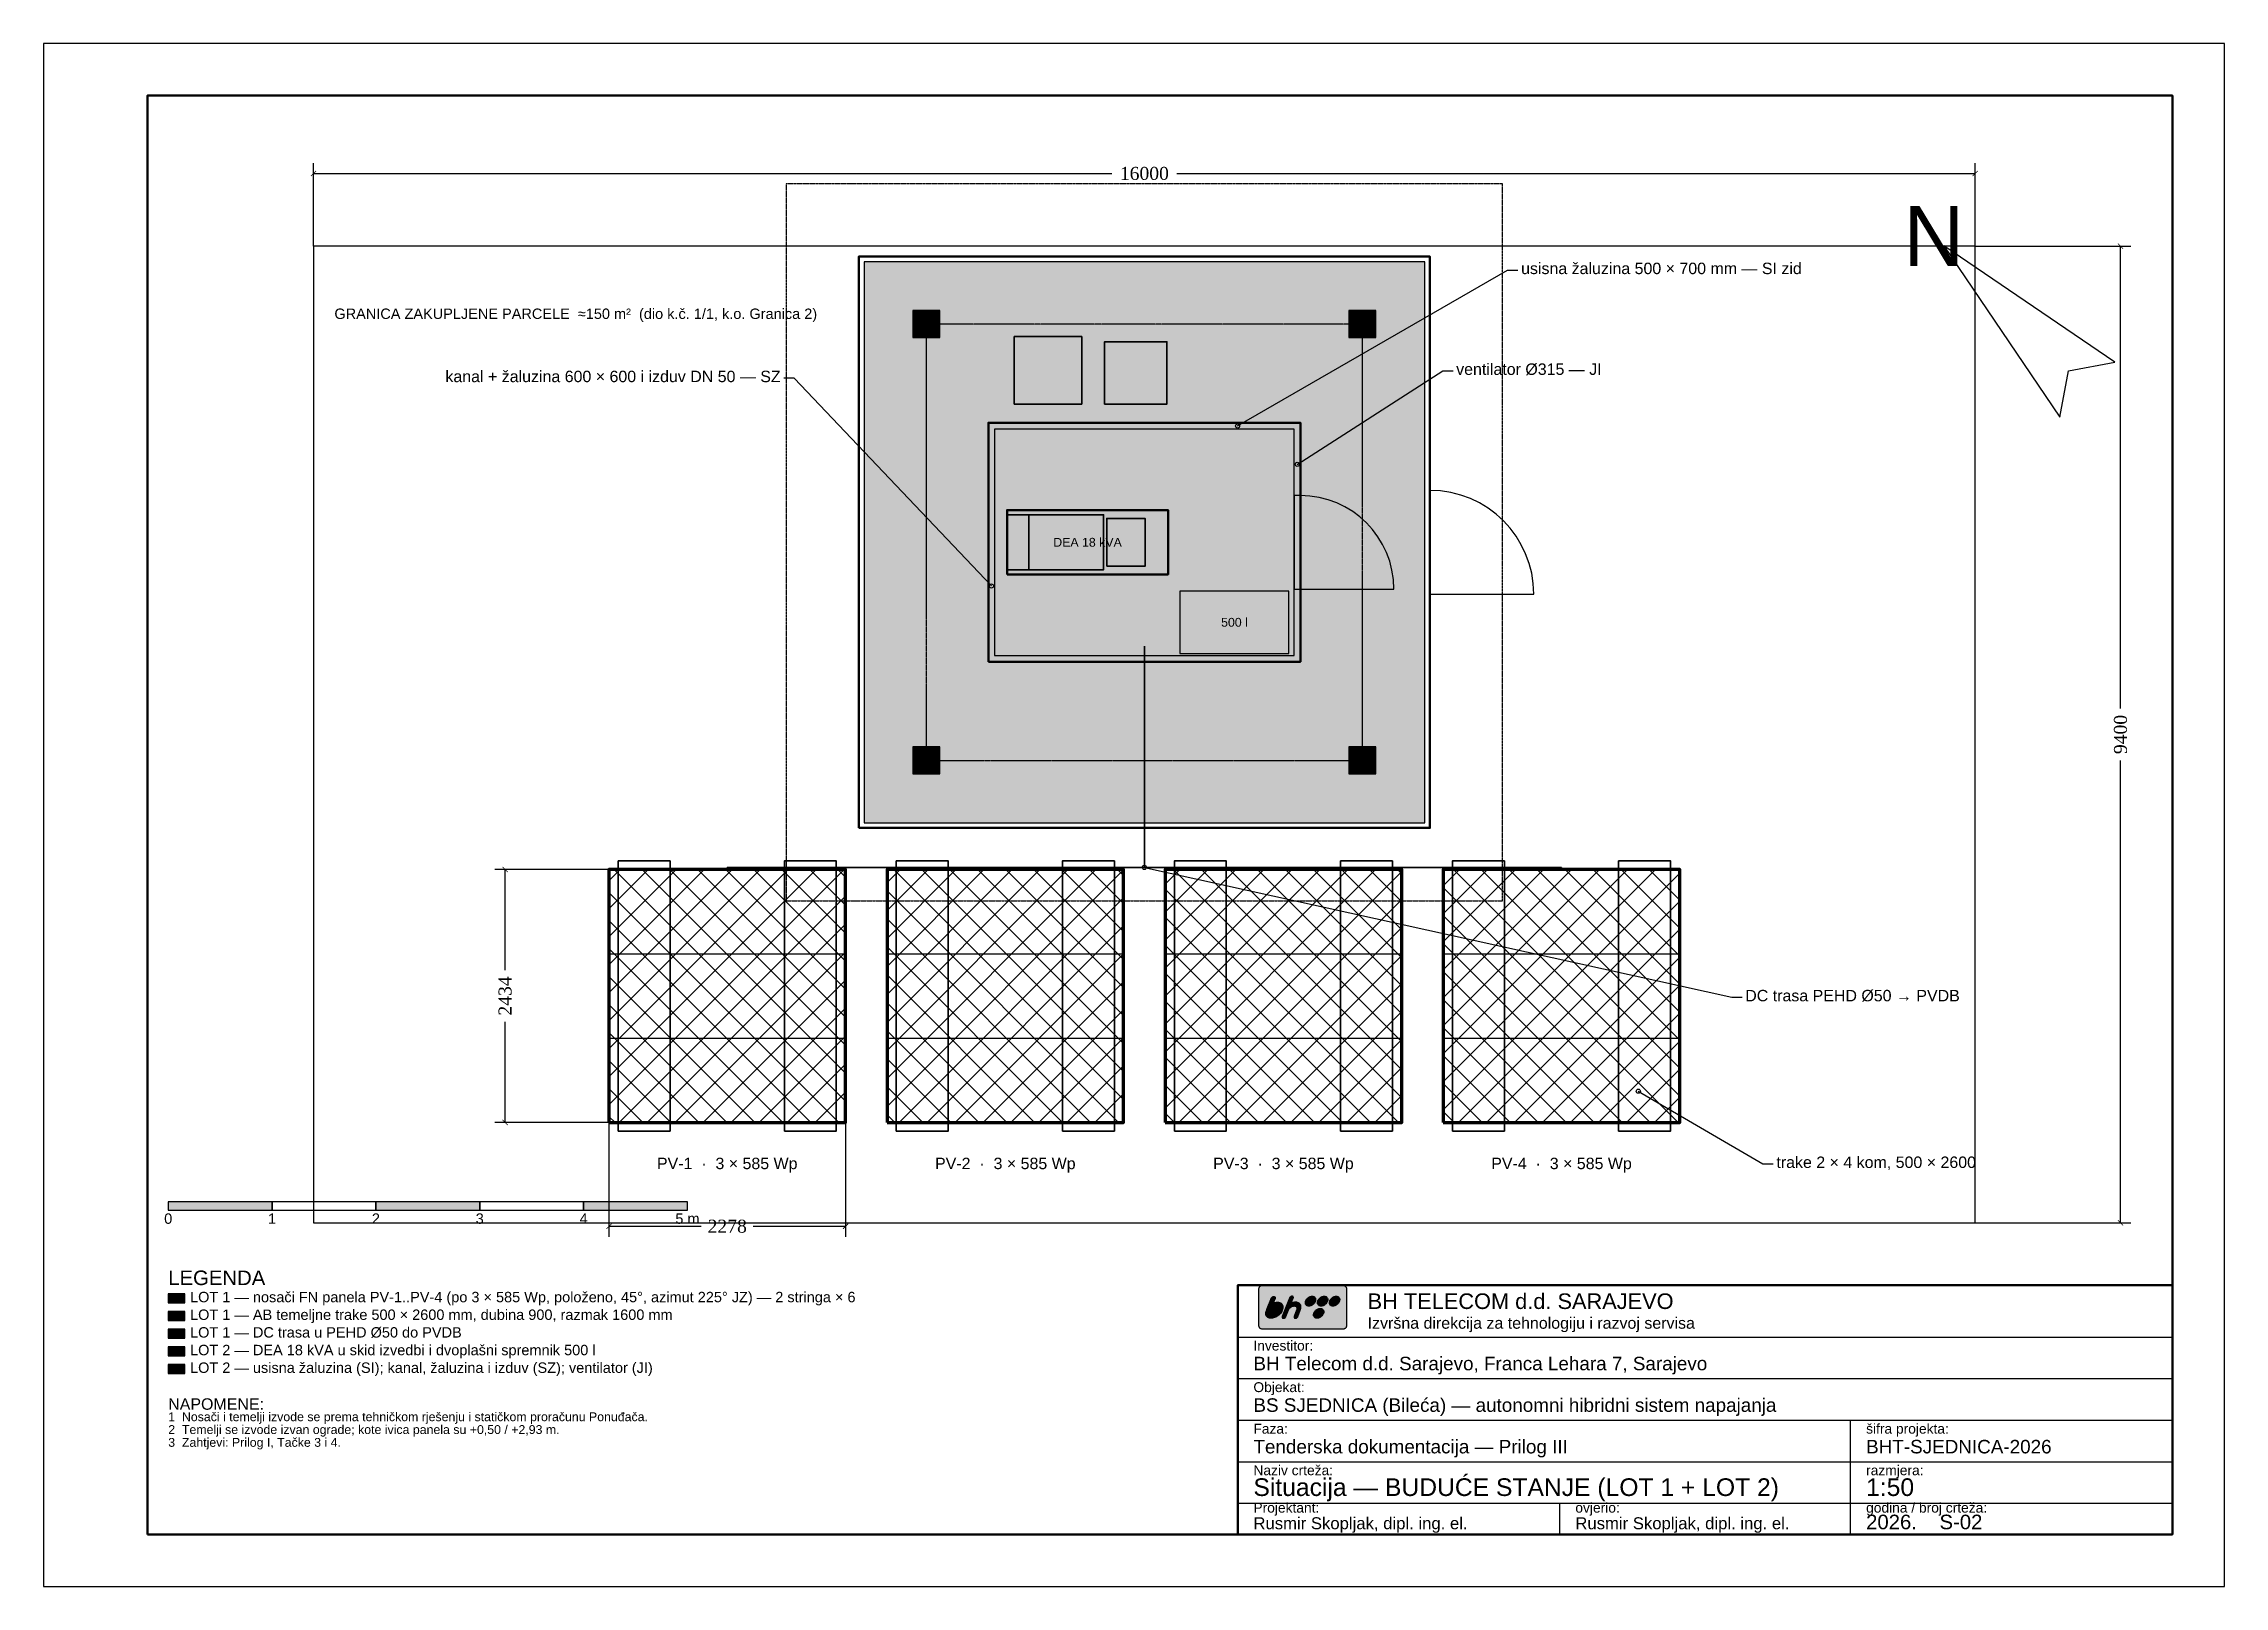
# Model space of a CAD drawing. Header units: millimetres. Extents: x 0 to 21000, y 0 to 14850.
import ezdxf
from ezdxf.enums import TextEntityAlignment as Align

# ---------------------------------------------------------------- set-up
doc = ezdxf.new("R2010")
doc.units = ezdxf.units.MM
doc.linetypes.add('CENTER', pattern=[5.08, 3.175, -0.635, 0.635, -0.635])
doc.linetypes.add('DASHED', pattern=[1.524, 1.27, -0.254])
for name, color, linetype in [('Agregat', 30, 'Continuous'), ('Izvod', 253, 'Continuous'), ('Kabal', 7, 'Continuous'), ('Konstrukcija', 5, 'Continuous'), ('Kote', 7, 'Continuous'), ('Legenda', 7, 'Continuous'), ('Novi1', 30, 'Continuous'), ('Objekat', 6, 'Continuous'), ('Ograda', 8, 'Continuous'), ('Okvir', 3, 'Continuous'), ('Orijentacija', 1, 'Continuous'), ('Osovina', 6, 'CENTER'), ('Panel', 110, 'Continuous'), ('Sakriveno', 15, 'Continuous'), ('Tekst', 253, 'Continuous'), ('Temelj', 32, 'Continuous'), ('Uzemljenje', 2, 'DASHED'), ('Ventilacija', 4, 'Continuous')]:
    doc.layers.add(name, color=color, linetype=linetype)
doc.styles.add('20', font='arial.ttf')
doc.styles.get("Standard").update_dxf_attribs({"font": 'times.ttf'})
doc.dimstyles.new('M 50', dxfattribs={"dimscale": 50, "dimtxt": 2.5, "dimasz": 1, "dimexe": 2, "dimexo": 0, "dimtad": 1, "dimdec": 0, "dimtxsty": 'Standard', "dimblk": 'ARCHTICK', "dimcen": 2.5, "dimazin": 3, "dimtfac": 1, "dimtmove": 0, "dimatfit": 3, "dimarcsym": 0})

# ---------------------------------------------------------------- blocks, each defined once
blk = doc.blocks.new('_ARCHTICK')
at = {"color": 0, "linetype": 'ByBlock', "const_width": 0.15}
blk.add_lwpolyline([(-0.5, -0.5), (0.5, 0.5)], dxfattribs=at)
blk = doc.blocks.new('*D3')
for p, q in [((5444, 4466), (5444, 3366)), ((7722, 4466), (7722, 3366)), ((5444, 3466), (6333, 3466)), ((6833, 3466), (7722, 3466))]:
    blk.add_line(p, q)
at = {"layer": 'Defpoints'}
for p in [(5444, 4466), (7722, 4466), (5444, 3466)]:
    blk.add_point(p, dxfattribs=at)
at = {"layer": 'Kote', "xscale": 50, "yscale": 50, "rotation": 180}
blk.add_blockref('_ARCHTICK', (5444, 3466), dxfattribs=at)
at = {"layer": 'Kote', "xscale": 50, "yscale": 50}
blk.add_blockref('_ARCHTICK', (7722, 3466), dxfattribs=at)
at = {"layer": 'Kote', "insert": (6583, 3466), "char_height": 125, "attachment_point": 5}
blk.add_mtext('2278', dxfattribs=at)
blk = doc.blocks.new('*D4')
for p, q in [((5444, 6900), (4344, 6900)), ((4444, 5933), (4444, 6900)), ((4444, 4466), (4444, 5433)), ((5444, 4466), (4344, 4466))]:
    blk.add_line(p, q)
at = {"layer": 'Defpoints'}
for p in [(5444, 6900), (4444, 4466), (5444, 4466)]:
    blk.add_point(p, dxfattribs=at)
at = {"layer": 'Kote', "xscale": 50, "yscale": 50}
for p, rotation in [((4444, 6900), 90), ((4444, 4466), 270)]:
    blk.add_blockref('_ARCHTICK', p, dxfattribs=dict(at, rotation=rotation))
at = {"layer": 'Kote', "insert": (4444, 5683), "char_height": 125, "attachment_point": 5, "rotation": 90}
blk.add_mtext('2434', dxfattribs=at)
blk = doc.blocks.new('*D5')
for p, q in [((2600, 12900), (2600, 13700)), ((18600, 12900), (18600, 13700)), ((2600, 13600), (10287.5, 13600)), ((10912.5, 13600), (18600, 13600))]:
    blk.add_line(p, q)
at = {"layer": 'Defpoints'}
for p in [(2600, 13600), (2600, 12900), (18600, 12900)]:
    blk.add_point(p, dxfattribs=at)
at = {"layer": 'Kote', "xscale": 50, "yscale": 50, "rotation": 180}
blk.add_blockref('_ARCHTICK', (2600, 13600), dxfattribs=at)
at = {"layer": 'Kote', "xscale": 50, "yscale": 50}
blk.add_blockref('_ARCHTICK', (18600, 13600), dxfattribs=at)
at = {"layer": 'Kote', "insert": (10600, 13600), "char_height": 125, "attachment_point": 5}
blk.add_mtext('16000', dxfattribs=at)
blk = doc.blocks.new('*D6')
for p, q in [((18600, 12900), (20100, 12900)), ((20000, 8450), (20000, 12900)), ((20000, 3500), (20000, 7950)), ((18600, 3500), (20100, 3500))]:
    blk.add_line(p, q)
at = {"layer": 'Defpoints'}
for p in [(18600, 12900), (18600, 3500), (20000, 3500)]:
    blk.add_point(p, dxfattribs=at)
at = {"layer": 'Kote', "xscale": 50, "yscale": 50}
for p, rotation in [((20000, 12900), 90), ((20000, 3500), 270)]:
    blk.add_blockref('_ARCHTICK', p, dxfattribs=dict(at, rotation=rotation))
at = {"layer": 'Kote', "insert": (20000, 8200), "char_height": 125, "attachment_point": 5, "rotation": 90}
blk.add_mtext('9400', dxfattribs=at)

msp = doc.modelspace()

# ---------------------------------------------------------------- hatches: boundary and pattern name
at = {"layer": 'Konstrukcija'}
for points in [[(8370, 12020), (8630, 12020), (8630, 12280), (8370, 12280)], [(12570, 12020), (12830, 12020), (12830, 12280), (12570, 12280)], [(8370, 7820), (8630, 7820), (8630, 8080), (8370, 8080)], [(12570, 7820), (12830, 7820), (12830, 8080), (12570, 8080)]]:
    msp.add_hatch(color=5, dxfattribs=at).paths.add_polyline_path(points)
at = {"layer": 'Legenda'}
for color, points in [(110, [(1200, 2730), (1360, 2730), (1360, 2815), (1200, 2815)]), (32, [(1200, 2560), (1360, 2560), (1360, 2645), (1200, 2645)]), (2, [(1200, 2390), (1360, 2390), (1360, 2475), (1200, 2475)]), (30, [(1200, 2220), (1360, 2220), (1360, 2305), (1200, 2305)]), (4, [(1200, 2050), (1360, 2050), (1360, 2135), (1200, 2135)])]:
    msp.add_hatch(color=color, dxfattribs=at).paths.add_polyline_path(points)
at = {"layer": 'Novi1'}
for points in [[(9347.5, 11380), (9997.5, 11380), (9997.5, 12030), (9347.5, 12030)], [(10217.5, 11380), (10817.5, 11380), (10817.5, 11980), (10217.5, 11980)]]:
    msp.add_hatch(color=30, dxfattribs=at).paths.add_polyline_path(points)
at = {"layer": 'Objekat'}
for color, points in [(254, [(7900, 7350), (13300, 7350), (13300, 12750), (7900, 12750)]), (8, [(9097.5, 11140), (12102.5, 11140), (12102.5, 11200), (9097.5, 11200)]), (8, [(9097.5, 8960), (9157.5, 8960), (9157.5, 11140), (9097.5, 11140)]), (8, [(12042.5, 8960), (12102.5, 8960), (12102.5, 11140), (12042.5, 11140)]), (8, [(9097.5, 8900), (12102.5, 8900), (12102.5, 8960), (9097.5, 8960)])]:
    msp.add_hatch(color=color, dxfattribs=at).paths.add_polyline_path(points)
at = {"layer": 'Okvir'}
for color, points in [(7, [(1200, 3620), (2200, 3620), (2200, 3700), (1200, 3700)]), (7, [(3200, 3620), (4200, 3620), (4200, 3700), (3200, 3700)]), (7, [(5200, 3620), (6200, 3620), (6200, 3700), (5200, 3700)]), (30, [(11730.4, 2480), (12519.6, 2480), (12523.7, 2480.3), (12527.6, 2481.2), (12531.4, 2482.6), (12534.9, 2484.5), (12538.1, 2486.9), (12541.1, 2489.7), (12543.6, 2492.9), (12545.8, 2496.4), (12547.6, 2500.2), (12548.9, 2504.3), (12549.7, 2508.6), (12550, 2513.1), (12550, 2860.3), (12549.7, 2864.8), (12548.9, 2869.1), (12547.6, 2873.2), (12545.8, 2877), (12543.6, 2880.5), (12541.1, 2883.7), (12538.1, 2886.5), (12534.9, 2888.9), (12531.4, 2890.8), (12527.6, 2892.2), (12523.7, 2893.1), (12519.6, 2893.4), (11730.4, 2893.4), (11726.3, 2893.1), (11722.4, 2892.2), (11718.6, 2890.8), (11715.1, 2888.9), (11711.9, 2886.5), (11708.9, 2883.7), (11706.4, 2880.5), (11704.2, 2877), (11702.4, 2873.2), (11701.1, 2869.1), (11700.3, 2864.8), (11700, 2860.3), (11700, 2513.1), (11700.3, 2508.6), (11701.1, 2504.3), (11702.4, 2500.2), (11704.2, 2496.4), (11706.4, 2492.9), (11708.9, 2489.7), (11711.9, 2486.9), (11715.1, 2484.5), (11718.6, 2482.6), (11722.4, 2481.2), (11726.3, 2480.3)]), (7, [(11927.2, 2658.1), (11922.3, 2647.2), (11916.4, 2636.9), (11909.6, 2627.2), (11901.9, 2618.2), (11893.6, 2610.1), (11884.5, 2602.8), (11874.9, 2596.4), (11864.8, 2591), (11854.3, 2586.7), (11843.5, 2583.5), (11832.4, 2581.6), (11821.1, 2580.9), (11815.4, 2581.1), (11810.1, 2581.5), (11805, 2582.3), (11800.3, 2583.4), (11796, 2584.8), (11791.9, 2586.5), (11788.2, 2588.4), (11784.8, 2590.7), (11781.7, 2593.3), (11778.9, 2596.1), (11776.4, 2599.3), (11774.2, 2602.7), (11772.1, 2607.6), (11770.5, 2612.4), (11769.6, 2617.4), (11769.2, 2622.4), (11769.3, 2627.5), (11769.8, 2632.7), (11770.7, 2638), (11772, 2643.4), (11773.6, 2648.9), (11775.5, 2654.6), (11777.6, 2660.3), (11779.8, 2666.2), (11779.8, 2666.2), (11779.8, 2666.2), (11779.8, 2666.2), (11779.8, 2666.3), (11779.8, 2666.3), (11779.8, 2666.4), (11779.8, 2666.5), (11779.9, 2666.5), (11779.9, 2666.6), (11780, 2666.7), (11780, 2666.8), (11780.1, 2666.8), (11782.7, 2673.7), (11817.5, 2761.2), (11821.4, 2772), (11822.1, 2773.4), (11822.8, 2774.8), (11823.6, 2776.1), (11824.4, 2777.3), (11825.2, 2778.5), (11826.1, 2779.7), (11827.1, 2780.7), (11828.1, 2781.8), (11829.2, 2782.8), (11830.4, 2783.8), (11831.6, 2784.7), (11832.8, 2785.6), (11833.9, 2786.3), (11835, 2787), (11836.1, 2787.6), (11837.2, 2788.1), (11838.4, 2788.6), (11839.6, 2789), (11840.8, 2789.4), (11842, 2789.7), (11843.2, 2789.9), (11844.4, 2790.1), (11845.6, 2790.2), (11846.8, 2790.2), (11848, 2790.2), (11849.2, 2790.1), (11850.3, 2789.9), (11851.3, 2789.6), (11852.3, 2789.3), (11853.3, 2789), (11854.2, 2788.5), (11855, 2788), (11855.7, 2787.4), (11856.4, 2786.8), (11857, 2786.1), (11857.6, 2785.3), (11858.1, 2784.5), (11858.5, 2783.6), (11858.8, 2782.7), (11859.1, 2781.7), (11859.2, 2780.7), (11859.3, 2779.6), (11859.3, 2778.5), (11859.2, 2777.3), (11859, 2776.1), (11858.7, 2774.8), (11858.3, 2773.4), (11857.9, 2772), (11853.7, 2761.5), (11853.7, 2761.5), (11853.7, 2761.5), (11853.7, 2761.5), (11853.7, 2761.5), (11853.7, 2761.5), (11853.7, 2761.5), (11853.7, 2761.5), (11853.7, 2761.4), (11853.7, 2761.4), (11853.7, 2761.4), (11853.7, 2761.3), (11853.7, 2761.2), (11838.7, 2724.1), (11842.2, 2725.8), (11845.7, 2727.3), (11849.3, 2728.7), (11852.9, 2730), (11856.5, 2731.2), (11860.1, 2732.2), (11863.8, 2733.1), (11867.4, 2733.8), (11871.1, 2734.4), (11874.8, 2734.8), (11878.6, 2735.1), (11882.3, 2735.2), (11892.7, 2734.5), (11902.1, 2732.5), (11910.3, 2729.2), (11917.3, 2724.8), (11923.1, 2719.3), (11927.7, 2712.9), (11931, 2705.5), (11933, 2697.3), (11933.6, 2688.4), (11932.9, 2678.8), (11930.8, 2668.7)]), (7, [(12056.1, 2735.2), (12052.4, 2735.1), (12048.8, 2734.8), (12045.1, 2734.4), (12041.5, 2733.8), (12037.9, 2733.1), (12034.2, 2732.2), (12030.7, 2731.2), (12027.1, 2730), (12023.6, 2728.7), (12020, 2727.3), (12016.6, 2725.8), (12013.1, 2724.1), (12017, 2734.5), (12033, 2774.2), (12033.5, 2775.6), (12033.9, 2776.9), (12034.3, 2778.2), (12034.5, 2779.4), (12034.6, 2780.6), (12034.7, 2781.8), (12034.6, 2782.9), (12034.4, 2783.9), (12034.1, 2784.9), (12033.7, 2785.9), (12033.3, 2786.7), (12032.7, 2787.6), (12032.1, 2788.4), (12031.5, 2789.1), (12030.8, 2789.7), (12030.1, 2790.3), (12029.3, 2790.8), (12028.4, 2791.2), (12027.4, 2791.6), (12026.4, 2791.9), (12025.4, 2792.2), (12024.3, 2792.3), (12023.1, 2792.4), (12021.9, 2792.5), (12020.7, 2792.4), (12019.5, 2792.3), (12018.3, 2792.2), (12017.1, 2791.9), (12016, 2791.6), (12014.8, 2791.3), (12013.6, 2790.9), (12012.5, 2790.4), (12011.3, 2789.9), (12010.2, 2789.3), (12009.1, 2788.6), (12007.9, 2787.9), (12006.7, 2787), (12005.5, 2786), (12004.3, 2785), (12003.2, 2784), (12002.2, 2782.9), (12001.3, 2781.8), (12000.4, 2780.6), (11999.6, 2779.4), (11998.8, 2778.2), (11998.1, 2776.9), (11997.5, 2775.6), (11996.9, 2774.2), (11927.5, 2598.8), (11927, 2597.5), (11926.6, 2596.1), (11926.3, 2594.9), (11926.1, 2593.6), (11926, 2592.4), (11926, 2591.3), (11926.1, 2590.2), (11926.3, 2589.2), (11926.5, 2588.2), (11926.9, 2587.2), (11927.3, 2586.3), (11927.9, 2585.5), (11928.5, 2584.8), (11929.1, 2584.1), (11929.8, 2583.5), (11930.6, 2583), (11931.4, 2582.5), (11932.3, 2582.1), (11933.2, 2581.7), (11934.2, 2581.4), (11935.2, 2581.2), (11936.3, 2581.1), (11937.4, 2581), (11938.6, 2580.9), (11939.8, 2581), (11940.9, 2581.1), (11942.1, 2581.2), (11943.3, 2581.4), (11944.5, 2581.7), (11945.8, 2582.1), (11947, 2582.5), (11948.2, 2583), (11949.4, 2583.5), (11950.6, 2584.1), (11951.8, 2584.8), (11952.9, 2585.5), (11954.1, 2586.3), (11955.3, 2587.2), (11956.3, 2588.2), (11957.4, 2589.2), (11958.3, 2590.2), (11959.3, 2591.3), (11960.1, 2592.4), (11960.9, 2593.6), (11961.7, 2594.9), (11962.4, 2596.1), (11963.1, 2597.5), (11963.7, 2598.8), (11989, 2663.3), (11991.8, 2668.3), (11995, 2673), (11998.5, 2677.5), (12002.4, 2681.7), (12006.6, 2685.4), (12011.1, 2688.8), (12015.9, 2691.8), (12020.8, 2694.3), (12025.9, 2696.3), (12031.1, 2697.8), (12036.4, 2698.7), (12041.8, 2699.1), (12047.5, 2698.7), (12052.5, 2697.6), (12056.9, 2695.9), (12060.6, 2693.6), (12063.6, 2690.8), (12065.9, 2687.3), (12067.6, 2683.4), (12068.5, 2679.1), (12068.8, 2674.3), (12068.3, 2669.2), (12067.1, 2663.8), (12065.2, 2658.1), (12042.4, 2599.1), (12041.9, 2597.7), (12041.5, 2596.3), (12041.2, 2595), (12041, 2593.7), (12040.9, 2592.5), (12040.9, 2591.4), (12041, 2590.3), (12041.1, 2589.3), (12041.4, 2588.3), (12041.8, 2587.4), (12042.2, 2586.6), (12042.7, 2585.8), (12043.3, 2585), (12044, 2584.3), (12044.7, 2583.7), (12045.5, 2583.1), (12046.3, 2582.6), (12047.1, 2582.1), (12048.1, 2581.8), (12049, 2581.5), (12050.1, 2581.2), (12051.2, 2581.1), (12052.3, 2581), (12053.5, 2580.9), (12054.7, 2581), (12055.9, 2581.1), (12057.1, 2581.2), (12058.4, 2581.5), (12059.6, 2581.8), (12060.8, 2582.1), (12062, 2582.6), (12063.3, 2583.1), (12064.5, 2583.7), (12065.7, 2584.3), (12066.9, 2585), (12068.1, 2585.8), (12069.3, 2586.6), (12070.5, 2587.4), (12071.5, 2588.3), (12072.6, 2589.3), (12073.5, 2590.3), (12074.4, 2591.4), (12075.3, 2592.5), (12076.1, 2593.7), (12076.8, 2595), (12077.4, 2596.3), (12078, 2597.7), (12078.5, 2599.1), (12101.3, 2658.1), (12104.8, 2668.7), (12106.9, 2678.8), (12107.6, 2688.4), (12107, 2697.3), (12105, 2705.5), (12101.7, 2712.9), (12097.1, 2719.3), (12091.3, 2724.8), (12084.2, 2729.2), (12076, 2732.5), (12066.6, 2734.5)]), (7, [(12215.2, 2792.5), (12221.5, 2792), (12227.2, 2790.8), (12232.4, 2788.7), (12236.9, 2785.9), (12240.8, 2782.5), (12244, 2778.5), (12246.4, 2773.9), (12248.2, 2768.8), (12249.1, 2763.4), (12249.2, 2757.5), (12248.5, 2751.4), (12246.8, 2744.9), (12244.3, 2738.5), (12241, 2732.4), (12237.1, 2726.6), (12232.6, 2721.1), (12227.5, 2716.1), (12222, 2711.6), (12216.1, 2707.6), (12210, 2704.2), (12203.6, 2701.5), (12197.1, 2699.4), (12190.5, 2698.2), (12184, 2697.8), (12177.7, 2698.2), (12172, 2699.4), (12166.8, 2701.5), (12162.3, 2704.2), (12158.4, 2707.6), (12155.2, 2711.6), (12152.7, 2716.1), (12150.9, 2721.1), (12150, 2726.6), (12149.9, 2732.4), (12150.7, 2738.5), (12152.4, 2744.9), (12154.9, 2751.4), (12158.2, 2757.5), (12162.2, 2763.4), (12166.7, 2768.8), (12171.7, 2773.9), (12177.2, 2778.5), (12183.1, 2782.5), (12189.3, 2785.9), (12195.6, 2788.7), (12202.1, 2790.8), (12208.7, 2792)]), (7, [(12331.8, 2792.5), (12338.1, 2792), (12343.9, 2790.8), (12349.1, 2788.7), (12353.6, 2785.9), (12357.5, 2782.5), (12360.8, 2778.5), (12363.3, 2773.9), (12365, 2768.8), (12365.9, 2763.4), (12366.1, 2757.5), (12365.3, 2751.4), (12363.7, 2744.9), (12361.1, 2738.5), (12357.9, 2732.4), (12353.9, 2726.6), (12349.4, 2721.1), (12344.3, 2716.1), (12338.8, 2711.6), (12333, 2707.6), (12326.8, 2704.2), (12320.5, 2701.5), (12313.9, 2699.4), (12307.4, 2698.2), (12300.8, 2697.8), (12294.6, 2698.2), (12288.9, 2699.4), (12283.7, 2701.5), (12279.1, 2704.2), (12275.2, 2707.6), (12272, 2711.6), (12269.4, 2716.1), (12267.7, 2721.1), (12266.7, 2726.6), (12266.6, 2732.4), (12267.3, 2738.5), (12268.9, 2744.9), (12271.5, 2751.4), (12274.8, 2757.5), (12278.8, 2763.4), (12283.4, 2768.8), (12288.4, 2773.9), (12293.9, 2778.5), (12299.7, 2782.5), (12305.9, 2785.9), (12312.2, 2788.7), (12318.7, 2790.8), (12325.2, 2792)]), (7, [(12447, 2792.5), (12453.2, 2792), (12458.9, 2790.8), (12464.1, 2788.7), (12468.6, 2785.9), (12472.5, 2782.5), (12475.7, 2778.5), (12478.2, 2773.9), (12479.9, 2768.8), (12480.8, 2763.4), (12481, 2757.5), (12480.2, 2751.4), (12478.5, 2744.9), (12476, 2738.5), (12472.8, 2732.4), (12468.8, 2726.6), (12464.3, 2721.1), (12459.2, 2716.1), (12453.7, 2711.6), (12447.9, 2707.6), (12441.7, 2704.2), (12435.3, 2701.5), (12428.8, 2699.4), (12422.3, 2698.2), (12415.7, 2697.8), (12409.5, 2698.2), (12403.7, 2699.4), (12398.6, 2701.5), (12394, 2704.2), (12390.1, 2707.6), (12386.9, 2711.6), (12384.4, 2716.1), (12382.7, 2721.1), (12381.7, 2726.6), (12381.6, 2732.4), (12382.4, 2738.5), (12384.2, 2744.9), (12386.7, 2751.4), (12389.9, 2757.5), (12393.9, 2763.4), (12398.4, 2768.8), (12403.5, 2773.9), (12409, 2778.5), (12414.8, 2782.5), (12421, 2785.9), (12427.4, 2788.7), (12433.9, 2790.8), (12440.4, 2792)]), (7, [(11891.1, 2658.1), (11893.1, 2663.8), (11894.3, 2669.2), (11894.8, 2674.3), (11894.6, 2679.1), (11893.6, 2683.4), (11892, 2687.3), (11889.6, 2690.8), (11886.6, 2693.6), (11882.9, 2695.9), (11878.6, 2697.6), (11873.6, 2698.7), (11868, 2699.1), (11862.1, 2698.7), (11856.3, 2697.6), (11850.6, 2695.9), (11845.1, 2693.5), (11839.8, 2690.6), (11834.8, 2687.1), (11830.1, 2683.2), (11825.8, 2678.8), (11821.8, 2674.1), (11818.3, 2669), (11815.2, 2663.6), (11812.6, 2658.1), (11810.4, 2651.3), (11809.1, 2645.2), (11808.8, 2639.7), (11809.3, 2634.8), (11810.6, 2630.5), (11812.6, 2626.8), (11815.3, 2623.7), (11818.5, 2621.2), (11822.2, 2619.3), (11826.4, 2618), (11830.9, 2617.2), (11835.8, 2617), (11840.7, 2617.3), (11845.9, 2618.2), (11851.2, 2619.7), (11856.5, 2621.7), (11861.7, 2624.4), (11866.8, 2627.5), (11871.8, 2631.3), (11876.4, 2635.6), (11880.8, 2640.4), (11884.7, 2645.7), (11888.2, 2651.6)]), (7, [(12293.4, 2675.3), (12299.6, 2674.9), (12305.3, 2673.6), (12310.5, 2671.6), (12315.1, 2668.9), (12319, 2665.5), (12322.2, 2661.5), (12324.8, 2656.9), (12326.5, 2651.9), (12327.5, 2646.5), (12327.6, 2640.6), (12326.9, 2634.5), (12325.3, 2628.1), (12322.7, 2621.7), (12319.5, 2615.6), (12315.5, 2609.8), (12311, 2604.3), (12305.9, 2599.3), (12300.4, 2594.8), (12294.6, 2590.8), (12288.4, 2587.4), (12282, 2584.6), (12275.5, 2582.6), (12269, 2581.3), (12262.4, 2580.9), (12256.2, 2581.3), (12250.4, 2582.6), (12245.3, 2584.6), (12240.7, 2587.4), (12236.8, 2590.8), (12233.6, 2594.8), (12231, 2599.3), (12229.3, 2604.3), (12228.3, 2609.8), (12228.2, 2615.6), (12228.9, 2621.7), (12230.5, 2628.1), (12233.1, 2634.5), (12236.3, 2640.6), (12240.3, 2646.5), (12244.8, 2651.9), (12249.9, 2656.9), (12255.4, 2661.5), (12261.2, 2665.5), (12267.4, 2668.9), (12273.7, 2671.6), (12280.2, 2673.6), (12286.8, 2674.9)])]:
    msp.add_hatch(color=color, dxfattribs=at).paths.add_polyline_path(points)
at = {"layer": 'Panel'}
h = msp.add_hatch(dxfattribs=at)
h.set_pattern_fill('ANSI37', scale=60)
h.paths.add_polyline_path([(5444, 4466), (7722, 4466), (7722, 6900), (5444, 6900)])
h = msp.add_hatch(dxfattribs=at)
h.set_pattern_fill('ANSI37', scale=60)
h.paths.add_polyline_path([(8122, 4466), (10400, 4466), (10400, 6900), (8122, 6900)])
h = msp.add_hatch(dxfattribs=at)
h.set_pattern_fill('ANSI37', scale=60)
h.paths.add_polyline_path([(10800, 4466), (13078, 4466), (13078, 6900), (10800, 6900)])
h = msp.add_hatch(dxfattribs=at)
h.set_pattern_fill('ANSI37', scale=60)
h.paths.add_polyline_path([(13478, 4466), (15756, 4466), (15756, 6900), (13478, 6900)])
at = {"layer": 'Ventilacija'}
for points in [[(11247.5, 11140), (11747.5, 11140), (11747.5, 11200), (11247.5, 11200)], [(12042.5, 10642.5), (12102.5, 10642.5), (12102.5, 10957.5), (12042.5, 10957.5)], [(9097.5, 9750), (9157.5, 9750), (9157.5, 10350), (9097.5, 10350)]]:
    msp.add_hatch(color=4, dxfattribs=at).paths.add_polyline_path(points)

# ---------------------------------------------------------------- linework, layer by layer
at = {"layer": 'Agregat', "color": 30, "lineweight": 50}
msp.add_lwpolyline([(9277.5, 9740), (10827.5, 9740), (10827.5, 10360), (9277.5, 10360)], close=True, dxfattribs=at)
at = {"layer": 'Agregat', "color": 4, "lineweight": 35}
msp.add_lwpolyline([(9277.5, 9785), (9487.5, 9785), (9487.5, 10315), (9277.5, 10315)], close=True, dxfattribs=at)
at = {"layer": 'Agregat', "color": 30, "lineweight": 35}
for points in [[(9487.5, 9785), (10207.5, 9785), (10207.5, 10315), (9487.5, 10315)], [(10237.5, 9820), (10607.5, 9820), (10607.5, 10280), (10237.5, 10280)]]:
    msp.add_lwpolyline(points, close=True, dxfattribs=at)
at = {"layer": 'Agregat', "color": 30}
msp.add_lwpolyline([(10942.5, 8980), (11992.5, 8980), (11992.5, 9580), (10942.5, 9580)], close=True, dxfattribs=at)
at = {"layer": 'Izvod', "color": 8}
for points in [[(11497.5, 11170), (14097.5, 12670), (14197.5, 12670)], [(9127.5, 9630), (7227.5, 11630), (7127.5, 11630)], [(12072.5, 10800), (13472.5, 11700), (13572.5, 11700)], [(10600, 6920), (16256, 5670), (16356, 5670)], [(15356, 4766), (16556, 4066), (16656, 4066)]]:
    msp.add_lwpolyline(points, dxfattribs=at)
for centre in [(11497.5, 11170), (12072.5, 10800), (9127.5, 9630), (10600, 6920), (15356, 4766)]:
    msp.add_circle(centre, 20, dxfattribs=at)
at = {"layer": 'Kabal', "color": 2, "lineweight": 35}
for points in [[(10600, 6920), (10600, 9050)], [(6583, 6920), (14617, 6920)], [(6583, 6900), (6583, 6920)], [(9261, 6900), (9261, 6920)], [(11939, 6900), (11939, 6920)], [(14617, 6900), (14617, 6920)]]:
    msp.add_lwpolyline(points, dxfattribs=at)
at = {"layer": 'Konstrukcija', "color": 5}
for points in [[(8370, 12020), (8630, 12020), (8630, 12280), (8370, 12280)], [(12570, 12020), (12830, 12020), (12830, 12280), (12570, 12280)], [(8370, 7820), (8630, 7820), (8630, 8080), (8370, 8080)], [(12570, 7820), (12830, 7820), (12830, 8080), (12570, 8080)]]:
    msp.add_lwpolyline(points, close=True, dxfattribs=at)
at = {"layer": 'Legenda', "color": 8}
for points in [[(1200, 2730), (1360, 2730), (1360, 2815), (1200, 2815)], [(1200, 2560), (1360, 2560), (1360, 2645), (1200, 2645)], [(1200, 2390), (1360, 2390), (1360, 2475), (1200, 2475)], [(1200, 2220), (1360, 2220), (1360, 2305), (1200, 2305)], [(1200, 2050), (1360, 2050), (1360, 2135), (1200, 2135)]]:
    msp.add_lwpolyline(points, close=True, dxfattribs=at)
at = {"layer": 'Novi1', "color": 30, "lineweight": 35}
for points in [[(9347.5, 11380), (9997.5, 11380), (9997.5, 12030), (9347.5, 12030)], [(10217.5, 11380), (10817.5, 11380), (10817.5, 11980), (10217.5, 11980)]]:
    msp.add_lwpolyline(points, close=True, dxfattribs=at)
at = {"layer": 'Objekat', "color": 8}
msp.add_line((12102.5, 9600), (13002.5, 9600), dxfattribs=at)
msp.add_lwpolyline([(7900, 7350), (13300, 7350), (13300, 12750), (7900, 12750)], close=True, dxfattribs=at)
at = {"layer": 'Objekat', "color": 6, "lineweight": 50}
msp.add_lwpolyline([(9097.5, 8900), (12102.5, 8900), (12102.5, 11200), (9097.5, 11200)], close=True, dxfattribs=at)
at = {"layer": 'Objekat', "color": 6}
msp.add_lwpolyline([(9157.5, 8960), (12042.5, 8960), (12042.5, 11140), (9157.5, 11140)], close=True, dxfattribs=at)
at = {"layer": 'Objekat', "color": 0}
msp.add_lwpolyline([(12042.5, 9600), (12102.5, 9600), (12102.5, 10500), (12042.5, 10500)], close=True, dxfattribs=at)
at = {"layer": 'Objekat', "color": 8}
msp.add_arc((12102.5, 9600), 900, 0, 90, dxfattribs=at)
at = {"layer": 'Ograda', "color": 8}
msp.add_line((13350, 9550), (14350, 9550), dxfattribs=at)
at = {"layer": 'Ograda', "color": 8, "lineweight": 50}
msp.add_lwpolyline([(7850, 7300), (13350, 7300), (13350, 12800), (7850, 12800)], close=True, dxfattribs=at)
at = {"layer": 'Ograda', "color": 0}
msp.add_lwpolyline([(13350, 9550), (13350, 10550)], dxfattribs=at)
at = {"layer": 'Ograda', "color": 8}
msp.add_arc((13350, 9550), 1000, 0, 90, dxfattribs=at)
at = {"layer": 'Okvir'}
for p, q in [((11500, 2400), (20500, 2400)), ((11500, 2000), (20500, 2000)), ((11500, 1600), (20500, 1600)), ((17400, 800), (17400, 1600)), ((11500, 1200), (20500, 1200)), ((11500, 800), (20500, 800)), ((14600, 500), (14600, 800)), ((17400, 500), (17400, 800))]:
    msp.add_line(p, q, dxfattribs=at)
at = {"layer": 'Okvir', "color": 8}
msp.add_lwpolyline([(0, 0), (21000, 0), (21000, 14850), (0, 14850)], close=True, dxfattribs=at)
at = {"layer": 'Okvir', "lineweight": 50}
for points in [[(1000, 500), (20500, 500), (20500, 14350), (1000, 14350)], [(11500, 500), (20500, 500), (20500, 2900), (11500, 2900)]]:
    msp.add_lwpolyline(points, close=True, dxfattribs=at)
at = {"layer": 'Okvir'}
for points in [[(1200, 3620), (2200, 3620), (2200, 3700), (1200, 3700)], [(2200, 3620), (3200, 3620), (3200, 3700), (2200, 3700)], [(3200, 3620), (4200, 3620), (4200, 3700), (3200, 3700)], [(4200, 3620), (5200, 3620), (5200, 3700), (4200, 3700)], [(5200, 3620), (6200, 3620), (6200, 3700), (5200, 3700)]]:
    msp.add_lwpolyline(points, close=True, dxfattribs=at)
at = {"layer": 'Okvir', "color": 30}
msp.add_lwpolyline([(11730.4, 2480), (12519.6, 2480), (12523.7, 2480.3), (12527.6, 2481.2), (12531.4, 2482.6), (12534.9, 2484.5), (12538.1, 2486.9), (12541.1, 2489.7), (12543.6, 2492.9), (12545.8, 2496.4), (12547.6, 2500.2), (12548.9, 2504.3), (12549.7, 2508.6), (12550, 2513.1), (12550, 2860.3), (12549.7, 2864.8), (12548.9, 2869.1), (12547.6, 2873.2), (12545.8, 2877), (12543.6, 2880.5), (12541.1, 2883.7), (12538.1, 2886.5), (12534.9, 2888.9), (12531.4, 2890.8), (12527.6, 2892.2), (12523.7, 2893.1), (12519.6, 2893.4), (11730.4, 2893.4), (11726.3, 2893.1), (11722.4, 2892.2), (11718.6, 2890.8), (11715.1, 2888.9), (11711.9, 2886.5), (11708.9, 2883.7), (11706.4, 2880.5), (11704.2, 2877), (11702.4, 2873.2), (11701.1, 2869.1), (11700.3, 2864.8), (11700, 2860.3), (11700, 2513.1), (11700.3, 2508.6), (11701.1, 2504.3), (11702.4, 2500.2), (11704.2, 2496.4), (11706.4, 2492.9), (11708.9, 2489.7), (11711.9, 2486.9), (11715.1, 2484.5), (11718.6, 2482.6), (11722.4, 2481.2), (11726.3, 2480.3), (11730.4, 2480)], close=True, dxfattribs=at)
at = {"layer": 'Okvir', "color": 7}
for points in [[(11927.2, 2658.1), (11922.3, 2647.2), (11916.4, 2636.9), (11909.6, 2627.2), (11901.9, 2618.2), (11893.6, 2610.1), (11884.5, 2602.8), (11874.9, 2596.4), (11864.8, 2591), (11854.3, 2586.7), (11843.5, 2583.5), (11832.4, 2581.6), (11821.1, 2580.9), (11815.4, 2581.1), (11810.1, 2581.5), (11805, 2582.3), (11800.3, 2583.4), (11796, 2584.8), (11791.9, 2586.5), (11788.2, 2588.4), (11784.8, 2590.7), (11781.7, 2593.3), (11778.9, 2596.1), (11776.4, 2599.3), (11774.2, 2602.7), (11772.1, 2607.6), (11770.5, 2612.4), (11769.6, 2617.4), (11769.2, 2622.4), (11769.3, 2627.5), (11769.8, 2632.7), (11770.7, 2638), (11772, 2643.4), (11773.6, 2648.9), (11775.5, 2654.6), (11777.6, 2660.3), (11779.8, 2666.2), (11779.8, 2666.2), (11779.8, 2666.2), (11779.8, 2666.2), (11779.8, 2666.3), (11779.8, 2666.3), (11779.8, 2666.4), (11779.8, 2666.5), (11779.9, 2666.5), (11779.9, 2666.6), (11780, 2666.7), (11780, 2666.8), (11780.1, 2666.8), (11782.7, 2673.7), (11817.5, 2761.2), (11821.4, 2772), (11822.1, 2773.4), (11822.8, 2774.8), (11823.6, 2776.1), (11824.4, 2777.3), (11825.2, 2778.5), (11826.1, 2779.7), (11827.1, 2780.7), (11828.1, 2781.8), (11829.2, 2782.8), (11830.4, 2783.8), (11831.6, 2784.7), (11832.8, 2785.6), (11833.9, 2786.3), (11835, 2787), (11836.1, 2787.6), (11837.2, 2788.1), (11838.4, 2788.6), (11839.6, 2789), (11840.8, 2789.4), (11842, 2789.7), (11843.2, 2789.9), (11844.4, 2790.1), (11845.6, 2790.2), (11846.8, 2790.2), (11848, 2790.2), (11849.2, 2790.1), (11850.3, 2789.9), (11851.3, 2789.6), (11852.3, 2789.3), (11853.3, 2789), (11854.2, 2788.5), (11855, 2788), (11855.7, 2787.4), (11856.4, 2786.8), (11857, 2786.1), (11857.6, 2785.3), (11858.1, 2784.5), (11858.5, 2783.6), (11858.8, 2782.7), (11859.1, 2781.7), (11859.2, 2780.7), (11859.3, 2779.6), (11859.3, 2778.5), (11859.2, 2777.3), (11859, 2776.1), (11858.7, 2774.8), (11858.3, 2773.4), (11857.9, 2772), (11853.7, 2761.5), (11853.7, 2761.5), (11853.7, 2761.5), (11853.7, 2761.5), (11853.7, 2761.5), (11853.7, 2761.5), (11853.7, 2761.5), (11853.7, 2761.5), (11853.7, 2761.4), (11853.7, 2761.4), (11853.7, 2761.4), (11853.7, 2761.3), (11853.7, 2761.2), (11838.7, 2724.1), (11842.2, 2725.8), (11845.7, 2727.3), (11849.3, 2728.7), (11852.9, 2730), (11856.5, 2731.2), (11860.1, 2732.2), (11863.8, 2733.1), (11867.4, 2733.8), (11871.1, 2734.4), (11874.8, 2734.8), (11878.6, 2735.1), (11882.3, 2735.2), (11892.7, 2734.5), (11902.1, 2732.5), (11910.3, 2729.2), (11917.3, 2724.8), (11923.1, 2719.3), (11927.7, 2712.9), (11931, 2705.5), (11933, 2697.3), (11933.6, 2688.4), (11932.9, 2678.8), (11930.8, 2668.7), (11927.2, 2658.1)], [(12056.1, 2735.2), (12052.4, 2735.1), (12048.8, 2734.8), (12045.1, 2734.4), (12041.5, 2733.8), (12037.9, 2733.1), (12034.2, 2732.2), (12030.7, 2731.2), (12027.1, 2730), (12023.6, 2728.7), (12020, 2727.3), (12016.6, 2725.8), (12013.1, 2724.1), (12017, 2734.5), (12033, 2774.2), (12033.5, 2775.6), (12033.9, 2776.9), (12034.3, 2778.2), (12034.5, 2779.4), (12034.6, 2780.6), (12034.7, 2781.8), (12034.6, 2782.9), (12034.4, 2783.9), (12034.1, 2784.9), (12033.7, 2785.9), (12033.3, 2786.7), (12032.7, 2787.6), (12032.1, 2788.4), (12031.5, 2789.1), (12030.8, 2789.7), (12030.1, 2790.3), (12029.3, 2790.8), (12028.4, 2791.2), (12027.4, 2791.6), (12026.4, 2791.9), (12025.4, 2792.2), (12024.3, 2792.3), (12023.1, 2792.4), (12021.9, 2792.5), (12020.7, 2792.4), (12019.5, 2792.3), (12018.3, 2792.2), (12017.1, 2791.9), (12016, 2791.6), (12014.8, 2791.3), (12013.6, 2790.9), (12012.5, 2790.4), (12011.3, 2789.9), (12010.2, 2789.3), (12009.1, 2788.6), (12007.9, 2787.9), (12006.7, 2787), (12005.5, 2786), (12004.3, 2785), (12003.2, 2784), (12002.2, 2782.9), (12001.3, 2781.8), (12000.4, 2780.6), (11999.6, 2779.4), (11998.8, 2778.2), (11998.1, 2776.9), (11997.5, 2775.6), (11996.9, 2774.2), (11927.5, 2598.8), (11927, 2597.5), (11926.6, 2596.1), (11926.3, 2594.9), (11926.1, 2593.6), (11926, 2592.4), (11926, 2591.3), (11926.1, 2590.2), (11926.3, 2589.2), (11926.5, 2588.2), (11926.9, 2587.2), (11927.3, 2586.3), (11927.9, 2585.5), (11928.5, 2584.8), (11929.1, 2584.1), (11929.8, 2583.5), (11930.6, 2583), (11931.4, 2582.5), (11932.3, 2582.1), (11933.2, 2581.7), (11934.2, 2581.4), (11935.2, 2581.2), (11936.3, 2581.1), (11937.4, 2581), (11938.6, 2580.9), (11939.8, 2581), (11940.9, 2581.1), (11942.1, 2581.2), (11943.3, 2581.4), (11944.5, 2581.7), (11945.8, 2582.1), (11947, 2582.5), (11948.2, 2583), (11949.4, 2583.5), (11950.6, 2584.1), (11951.8, 2584.8), (11952.9, 2585.5), (11954.1, 2586.3), (11955.3, 2587.2), (11956.3, 2588.2), (11957.4, 2589.2), (11958.3, 2590.2), (11959.3, 2591.3), (11960.1, 2592.4), (11960.9, 2593.6), (11961.7, 2594.9), (11962.4, 2596.1), (11963.1, 2597.5), (11963.7, 2598.8), (11989, 2663.3), (11991.8, 2668.3), (11995, 2673), (11998.5, 2677.5), (12002.4, 2681.7), (12006.6, 2685.4), (12011.1, 2688.8), (12015.9, 2691.8), (12020.8, 2694.3), (12025.9, 2696.3), (12031.1, 2697.8), (12036.4, 2698.7), (12041.8, 2699.1), (12047.5, 2698.7), (12052.5, 2697.6), (12056.9, 2695.9), (12060.6, 2693.6), (12063.6, 2690.8), (12065.9, 2687.3), (12067.6, 2683.4), (12068.5, 2679.1), (12068.8, 2674.3), (12068.3, 2669.2), (12067.1, 2663.8), (12065.2, 2658.1), (12065.2, 2658.1), (12042.4, 2599.1), (12041.9, 2597.7), (12041.5, 2596.3), (12041.2, 2595), (12041, 2593.7), (12040.9, 2592.5), (12040.9, 2591.4), (12041, 2590.3), (12041.1, 2589.3), (12041.4, 2588.3), (12041.8, 2587.4), (12042.2, 2586.6), (12042.7, 2585.8), (12043.3, 2585), (12044, 2584.3), (12044.7, 2583.7), (12045.5, 2583.1), (12046.3, 2582.6), (12047.1, 2582.1), (12048.1, 2581.8), (12049, 2581.5), (12050.1, 2581.2), (12051.2, 2581.1), (12052.3, 2581), (12053.5, 2580.9), (12054.7, 2581), (12055.9, 2581.1), (12057.1, 2581.2), (12058.4, 2581.5), (12059.6, 2581.8), (12060.8, 2582.1), (12062, 2582.6), (12063.3, 2583.1), (12064.5, 2583.7), (12065.7, 2584.3), (12066.9, 2585), (12068.1, 2585.8), (12069.3, 2586.6), (12070.5, 2587.4), (12071.5, 2588.3), (12072.6, 2589.3), (12073.5, 2590.3), (12074.4, 2591.4), (12075.3, 2592.5), (12076.1, 2593.7), (12076.8, 2595), (12077.4, 2596.3), (12078, 2597.7), (12078.5, 2599.1), (12101.3, 2658.1), (12101.3, 2658.1), (12104.8, 2668.7), (12106.9, 2678.8), (12107.6, 2688.4), (12107, 2697.3), (12105, 2705.5), (12101.7, 2712.9), (12097.1, 2719.3), (12091.3, 2724.8), (12084.2, 2729.2), (12076, 2732.5), (12066.6, 2734.5), (12056.1, 2735.2)], [(12215.2, 2792.5), (12221.5, 2792), (12227.2, 2790.8), (12232.4, 2788.7), (12236.9, 2785.9), (12240.8, 2782.5), (12244, 2778.5), (12246.4, 2773.9), (12248.2, 2768.8), (12249.1, 2763.4), (12249.2, 2757.5), (12248.5, 2751.4), (12246.8, 2744.9), (12244.3, 2738.5), (12241, 2732.4), (12237.1, 2726.6), (12232.6, 2721.1), (12227.5, 2716.1), (12222, 2711.6), (12216.1, 2707.6), (12210, 2704.2), (12203.6, 2701.5), (12197.1, 2699.4), (12190.5, 2698.2), (12184, 2697.8), (12177.7, 2698.2), (12172, 2699.4), (12166.8, 2701.5), (12162.3, 2704.2), (12158.4, 2707.6), (12155.2, 2711.6), (12152.7, 2716.1), (12150.9, 2721.1), (12150, 2726.6), (12149.9, 2732.4), (12150.7, 2738.5), (12152.4, 2744.9), (12154.9, 2751.4), (12158.2, 2757.5), (12162.2, 2763.4), (12166.7, 2768.8), (12171.7, 2773.9), (12177.2, 2778.5), (12183.1, 2782.5), (12189.3, 2785.9), (12195.6, 2788.7), (12202.1, 2790.8), (12208.7, 2792), (12215.2, 2792.5)], [(12331.8, 2792.5), (12338.1, 2792), (12343.9, 2790.8), (12349.1, 2788.7), (12353.6, 2785.9), (12357.5, 2782.5), (12360.8, 2778.5), (12363.3, 2773.9), (12365, 2768.8), (12365.9, 2763.4), (12366.1, 2757.5), (12365.3, 2751.4), (12363.7, 2744.9), (12361.1, 2738.5), (12357.9, 2732.4), (12353.9, 2726.6), (12349.4, 2721.1), (12344.3, 2716.1), (12338.8, 2711.6), (12333, 2707.6), (12326.8, 2704.2), (12320.5, 2701.5), (12313.9, 2699.4), (12307.4, 2698.2), (12300.8, 2697.8), (12294.6, 2698.2), (12288.9, 2699.4), (12283.7, 2701.5), (12279.1, 2704.2), (12275.2, 2707.6), (12272, 2711.6), (12269.4, 2716.1), (12267.7, 2721.1), (12266.7, 2726.6), (12266.6, 2732.4), (12267.3, 2738.5), (12268.9, 2744.9), (12271.5, 2751.4), (12274.8, 2757.5), (12278.8, 2763.4), (12283.4, 2768.8), (12288.4, 2773.9), (12293.9, 2778.5), (12299.7, 2782.5), (12305.9, 2785.9), (12312.2, 2788.7), (12318.7, 2790.8), (12325.2, 2792), (12331.8, 2792.5)], [(12447, 2792.5), (12453.2, 2792), (12458.9, 2790.8), (12464.1, 2788.7), (12468.6, 2785.9), (12472.5, 2782.5), (12475.7, 2778.5), (12478.2, 2773.9), (12479.9, 2768.8), (12480.8, 2763.4), (12481, 2757.5), (12480.2, 2751.4), (12478.5, 2744.9), (12476, 2738.5), (12472.8, 2732.4), (12468.8, 2726.6), (12464.3, 2721.1), (12459.2, 2716.1), (12453.7, 2711.6), (12447.9, 2707.6), (12441.7, 2704.2), (12435.3, 2701.5), (12428.8, 2699.4), (12422.3, 2698.2), (12415.7, 2697.8), (12409.5, 2698.2), (12403.7, 2699.4), (12398.6, 2701.5), (12394, 2704.2), (12390.1, 2707.6), (12386.9, 2711.6), (12384.4, 2716.1), (12382.7, 2721.1), (12381.7, 2726.6), (12381.6, 2732.4), (12382.4, 2738.5), (12384.2, 2744.9), (12386.7, 2751.4), (12389.9, 2757.5), (12393.9, 2763.4), (12398.4, 2768.8), (12403.5, 2773.9), (12409, 2778.5), (12414.8, 2782.5), (12421, 2785.9), (12427.4, 2788.7), (12433.9, 2790.8), (12440.4, 2792), (12447, 2792.5)], [(11891.1, 2658.1), (11893.1, 2663.8), (11894.3, 2669.2), (11894.8, 2674.3), (11894.6, 2679.1), (11893.6, 2683.4), (11892, 2687.3), (11889.6, 2690.8), (11886.6, 2693.6), (11882.9, 2695.9), (11878.6, 2697.6), (11873.6, 2698.7), (11868, 2699.1), (11862.1, 2698.7), (11856.3, 2697.6), (11850.6, 2695.9), (11845.1, 2693.5), (11839.8, 2690.6), (11834.8, 2687.1), (11830.1, 2683.2), (11825.8, 2678.8), (11821.8, 2674.1), (11818.3, 2669), (11815.2, 2663.6), (11812.6, 2658.1), (11810.4, 2651.3), (11809.1, 2645.2), (11808.8, 2639.7), (11809.3, 2634.8), (11810.6, 2630.5), (11812.6, 2626.8), (11815.3, 2623.7), (11818.5, 2621.2), (11822.2, 2619.3), (11826.4, 2618), (11830.9, 2617.2), (11835.8, 2617), (11840.7, 2617.3), (11845.9, 2618.2), (11851.2, 2619.7), (11856.5, 2621.7), (11861.7, 2624.4), (11866.8, 2627.5), (11871.8, 2631.3), (11876.4, 2635.6), (11880.8, 2640.4), (11884.7, 2645.7), (11888.2, 2651.6), (11891.1, 2658.1)], [(12293.4, 2675.3), (12299.6, 2674.9), (12305.3, 2673.6), (12310.5, 2671.6), (12315.1, 2668.9), (12319, 2665.5), (12322.2, 2661.5), (12324.8, 2656.9), (12326.5, 2651.9), (12327.5, 2646.5), (12327.6, 2640.6), (12326.9, 2634.5), (12325.3, 2628.1), (12322.7, 2621.7), (12319.5, 2615.6), (12315.5, 2609.8), (12311, 2604.3), (12305.9, 2599.3), (12300.4, 2594.8), (12294.6, 2590.8), (12288.4, 2587.4), (12282, 2584.6), (12275.5, 2582.6), (12269, 2581.3), (12262.4, 2580.9), (12256.2, 2581.3), (12250.4, 2582.6), (12245.3, 2584.6), (12240.7, 2587.4), (12236.8, 2590.8), (12233.6, 2594.8), (12231, 2599.3), (12229.3, 2604.3), (12228.3, 2609.8), (12228.2, 2615.6), (12228.9, 2621.7), (12230.5, 2628.1), (12233.1, 2634.5), (12236.3, 2640.6), (12240.3, 2646.5), (12244.8, 2651.9), (12249.9, 2656.9), (12255.4, 2661.5), (12261.2, 2665.5), (12267.4, 2668.9), (12273.7, 2671.6), (12280.2, 2673.6), (12286.8, 2674.9), (12293.4, 2675.3)]]:
    msp.add_lwpolyline(points, close=True, dxfattribs=at)
at = {"layer": 'Orijentacija'}
msp.add_lwpolyline([(18297.9, 12902.1), (19415.9, 11255.2), (19500, 11700), (19944.8, 11784.1)], close=True, dxfattribs=at)
at = {"layer": 'Osovina', "color": 8}
msp.add_lwpolyline([(8500, 7950), (12700, 7950), (12700, 12150), (8500, 12150), (8500, 7950)], dxfattribs=at)
at = {"layer": 'Panel', "color": 8}
for p, q in [((5444, 6088.7), (7722, 6088.7)), ((8122, 6088.7), (10400, 6088.7)), ((10800, 6088.7), (13078, 6088.7)), ((13478, 6088.7), (15756, 6088.7)), ((5444, 5277.3), (7722, 5277.3)), ((8122, 5277.3), (10400, 5277.3)), ((10800, 5277.3), (13078, 5277.3)), ((13478, 5277.3), (15756, 5277.3))]:
    msp.add_line(p, q, dxfattribs=at)
at = {"layer": 'Panel', "color": 110, "lineweight": 70}
for points in [[(5444, 4466), (7722, 4466), (7722, 6900), (5444, 6900)], [(8122, 4466), (10400, 4466), (10400, 6900), (8122, 6900)], [(10800, 4466), (13078, 4466), (13078, 6900), (10800, 6900)], [(13478, 4466), (15756, 4466), (15756, 6900), (13478, 6900)]]:
    msp.add_lwpolyline(points, close=True, dxfattribs=at)
at = {"layer": 'Sakriveno', "color": 8}
msp.add_lwpolyline([(2600, 3500), (18600, 3500), (18600, 12900), (2600, 12900)], close=True, dxfattribs=at)
at = {"layer": 'Temelj', "color": 32, "lineweight": 35}
for points in [[(5533, 4383), (6033, 4383), (6033, 6983), (5533, 6983)], [(7133, 4383), (7633, 4383), (7633, 6983), (7133, 6983)], [(8211, 4383), (8711, 4383), (8711, 6983), (8211, 6983)], [(9811, 4383), (10311, 4383), (10311, 6983), (9811, 6983)], [(10889, 4383), (11389, 4383), (11389, 6983), (10889, 6983)], [(12489, 4383), (12989, 4383), (12989, 6983), (12489, 6983)], [(13567, 4383), (14067, 4383), (14067, 6983), (13567, 6983)], [(15167, 4383), (15667, 4383), (15667, 6983), (15167, 6983)]]:
    msp.add_lwpolyline(points, close=True, dxfattribs=at)
at = {"layer": 'Uzemljenje'}
msp.add_lwpolyline([(7150, 6600), (14050, 6600), (14050, 13500), (7150, 13500)], close=True, dxfattribs=at)

# ---------------------------------------------------------------- texts
at = {"layer": 'Izvod', "color": 7, "style": '20'}
for s, p in [('usisna žaluzina 500 × 700 mm — SI zid', (14227.5, 12631.5)), ('ventilator Ø315 — JI', (13602.5, 11661.5)), ('DC trasa PEHD Ø50 → PVDB', (16386, 5631.5)), ('trake 2 × 4 kom, 500 × 2600', (16686, 4027.5))]:
    msp.add_text(s, height=110, dxfattribs=at).set_placement(p)
msp.add_text('kanal + žaluzina 600 × 600 i izduv DN 50 — SZ', height=110, dxfattribs=at).set_placement((7097.5, 11591.5), align=Align.RIGHT)
at = {"layer": 'Legenda', "color": 7, "style": '20'}
for s, height, p in [('LEGENDA', 140, (1200, 2900)), ('LOT 1 — nosači FN panela PV-1..PV-4 (po 3 × 585 Wp, položeno, 45°, azimut 225° JZ) — 2 stringa × 6', 100, (1410, 2735)), ('LOT 1 — AB temeljne trake 500 × 2600 mm, dubina 900, razmak 1600 mm', 100, (1410, 2565)), ('LOT 1 — DC trasa u PEHD Ø50 do PVDB', 100, (1410, 2395)), ('LOT 2 — DEA 18 kVA u skid izvedbi i dvoplašni spremnik 500 l', 100, (1410, 2225)), ('LOT 2 — usisna žaluzina (SI); kanal, žaluzina i izduv (SZ); ventilator (JI)', 100, (1410, 2055))]:
    msp.add_text(s, height=height, dxfattribs=at).set_placement(p)
at = {"layer": 'Okvir', "color": 8, "style": '20'}
for s, p in [('0', (1200, 3490)), ('1', (2200, 3490)), ('2', (3200, 3490)), ('3', (4200, 3490)), ('4', (5200, 3490)), ('5 m', (6200, 3490))]:
    msp.add_text(s, height=100, dxfattribs=at).set_placement(p, align=Align.CENTER)
for s, height, p in [('Izvršna direkcija za tehnologiju i razvoj servisa', 110, (12750, 2480)), ('Investitor:', 95, (11650, 2270)), ('Objekat:', 95, (11650, 1870)), ('Faza:', 95, (11650, 1470)), ('šifra projekta:', 95, (17550, 1470)), ('Naziv crteža:', 95, (11650, 1070)), ('razmjera:', 95, (17550, 1070)), ('Projektant:', 95, (11650, 710)), ('ovjerio:', 95, (14750, 710)), ('godina / broj crteža:', 95, (17550, 710))]:
    msp.add_text(s, height=height, dxfattribs=at).set_placement(p)
at = {"layer": 'Orijentacija', "color": 1, "style": '20'}
msp.add_text('N', height=578, dxfattribs=at).set_placement((18201.8, 12998.2), align=Align.MIDDLE_CENTER)
at = {"layer": 'Tekst', "color": 8, "style": '20'}
msp.add_text('GRANICA ZAKUPLJENE PARCELE  ≈150 m²  (dio k.č. 1/1, k.o. Granica 2)', height=100, dxfattribs=at).set_placement((2800, 12200))
at = {"layer": 'Tekst', "color": 7, "style": '20'}
for s, p in [('DEA 18 kVA', (10052.5, 10050)), ('500 l', (11467.5, 9280))]:
    msp.add_text(s, height=85, dxfattribs=at).set_placement(p, align=Align.MIDDLE_CENTER)
for s, p in [('PV-1  ·  3 × 585 Wp', (6583, 4016)), ('PV-2  ·  3 × 585 Wp', (9261, 4016)), ('PV-3  ·  3 × 585 Wp', (11939, 4016)), ('PV-4  ·  3 × 585 Wp', (14617, 4016))]:
    msp.add_text(s, height=110, dxfattribs=at).set_placement(p, align=Align.CENTER)
for s, height, p in [('BH TELECOM d.d. SARAJEVO', 150, (12750, 2670)), ('BH Telecom d.d. Sarajevo, Franca Lehara 7, Sarajevo', 130, (11650, 2080)), ('NAPOMENE:', 110, (1200, 1700)), ('BS SJEDNICA (Bileća) — autonomni hibridni sistem napajanja', 130, (11650, 1680)), ('2  Temelji se izvode izvan ograde; kote ivica panela su +0,50 / +2,93 m.', 85, (1200, 1466.8)), ('1  Nosači i temelji izvode se prema tehničkom rješenju i statičkom proračunu Ponuđača.', 85, (1200, 1590)), ('3  Zahtjevi: Prilog I, Tačke 3 i 4.', 85, (1200, 1343.5)), ('Tenderska dokumentacija — Prilog III', 130, (11650, 1280)), ('BHT-SJEDNICA-2026', 130, (17550, 1280)), ('Situacija — BUDUĆE STANJE (LOT 1 + LOT 2)', 170, (11650, 870)), ('1:50', 170, (17550, 870)), ('Rusmir Skopljak, dipl. ing. el.', 115, (11650, 550)), ('Rusmir Skopljak, dipl. ing. el.', 115, (14750, 550)), ('2026.    S-02', 140, (17550, 550))]:
    msp.add_text(s, height=height, dxfattribs=at).set_placement(p)

# ---------------------------------------------------------------- dimensions: what is measured, and where the dimension line sits
at = {"layer": 'Kote'}
for base, p1, p2, picture, middle in [((2600, 13600), (2600, 12900), (18600, 12900), '*D5', (10600, 13600)), ((5444, 3466), (5444, 4466), (7722, 4466), '*D3', (6583, 3466))]:
    dim = msp.add_linear_dim(base=base, p1=p1, p2=p2, dimstyle='M 50', dxfattribs=at)
    dim.commit()
    dim.dimension.update_dxf_attribs({"geometry": picture, "text_midpoint": middle})
for base, p1, p2, picture, middle in [((20000, 3500), (18600, 3500), (18600, 12900), '*D6', (20000, 8200)), ((4444, 4466), (5444, 4466), (5444, 6900), '*D4', (4444, 5683))]:
    dim = msp.add_linear_dim(base=base, p1=p1, p2=p2, angle=90, dimstyle='M 50', dxfattribs=at)
    dim.commit()
    dim.dimension.update_dxf_attribs({"geometry": picture, "text_midpoint": middle})

doc.saveas('drawing.dxf')
